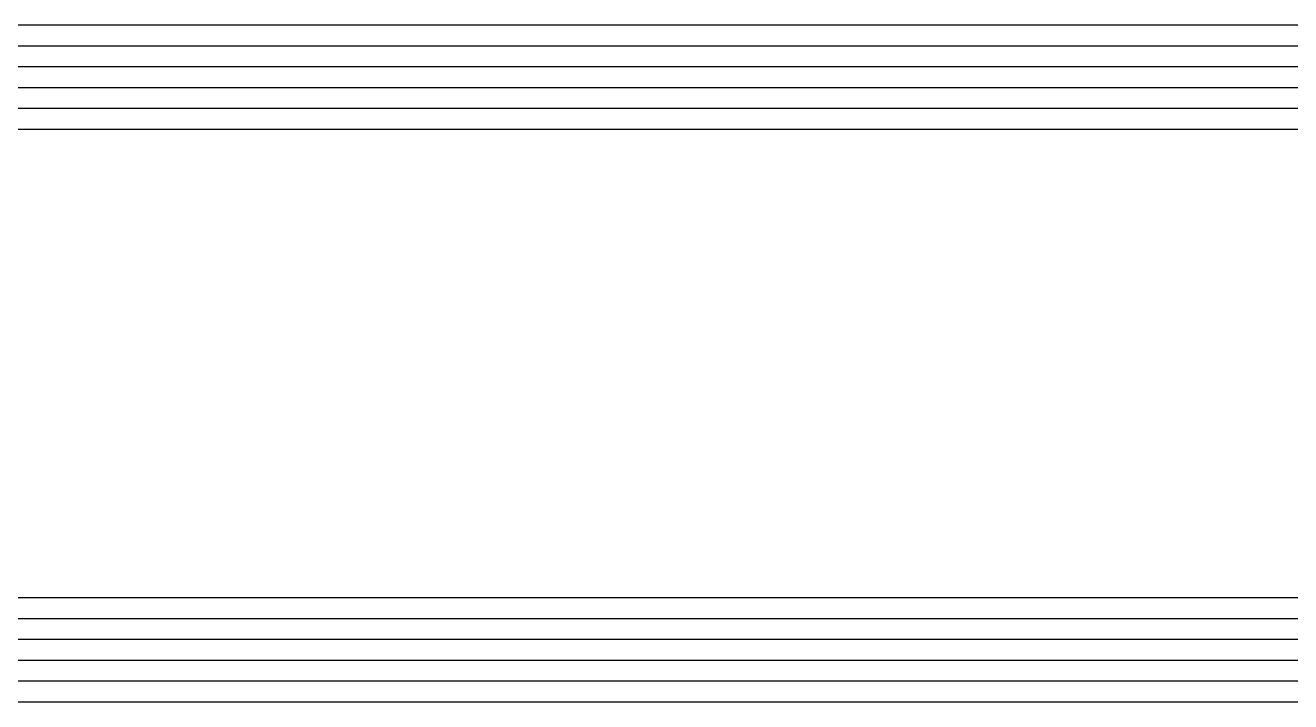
# Model space of a CAD drawing. Header units: metres. Extents: x 1.5 to 44, y 0.3 to 33.8.
# Drawn here: x 17.463 to 19.896, y 29.875 to 31.175 of the extents above; entities that cross this region are included whole.
import ezdxf

# ---------------------------------------------------------------- set-up
doc = ezdxf.new("R2010")
doc.units = ezdxf.units.M

msp = doc.modelspace()

# ---------------------------------------------------------------- linework, layer by layer
for points in [[(20.2285, 31.1752), (13.275, 31.1752)], [(20.2462, 31.1352), (13.235, 31.1352)], [(20.264, 31.0952), (13.195, 31.0952)], [(20.2825, 31.0552), (13.155, 31.0552)], [(20.3027, 31.0152), (13.115, 31.0152)], [(20.3228, 30.9752), (13.075, 30.9752)], [(13.075, 30.0748), (20.237, 30.0748)], [(13.115, 30.0348), (20.2116, 30.0348)], [(13.155, 29.9948), (20.1874, 29.9948)], [(13.195, 29.9548), (20.1648, 29.9548)], [(13.235, 29.9148), (20.1421, 29.9148)], [(13.275, 29.8748), (20.1194, 29.8748)]]:
    msp.add_lwpolyline(points)

doc.saveas('drawing.dxf')
